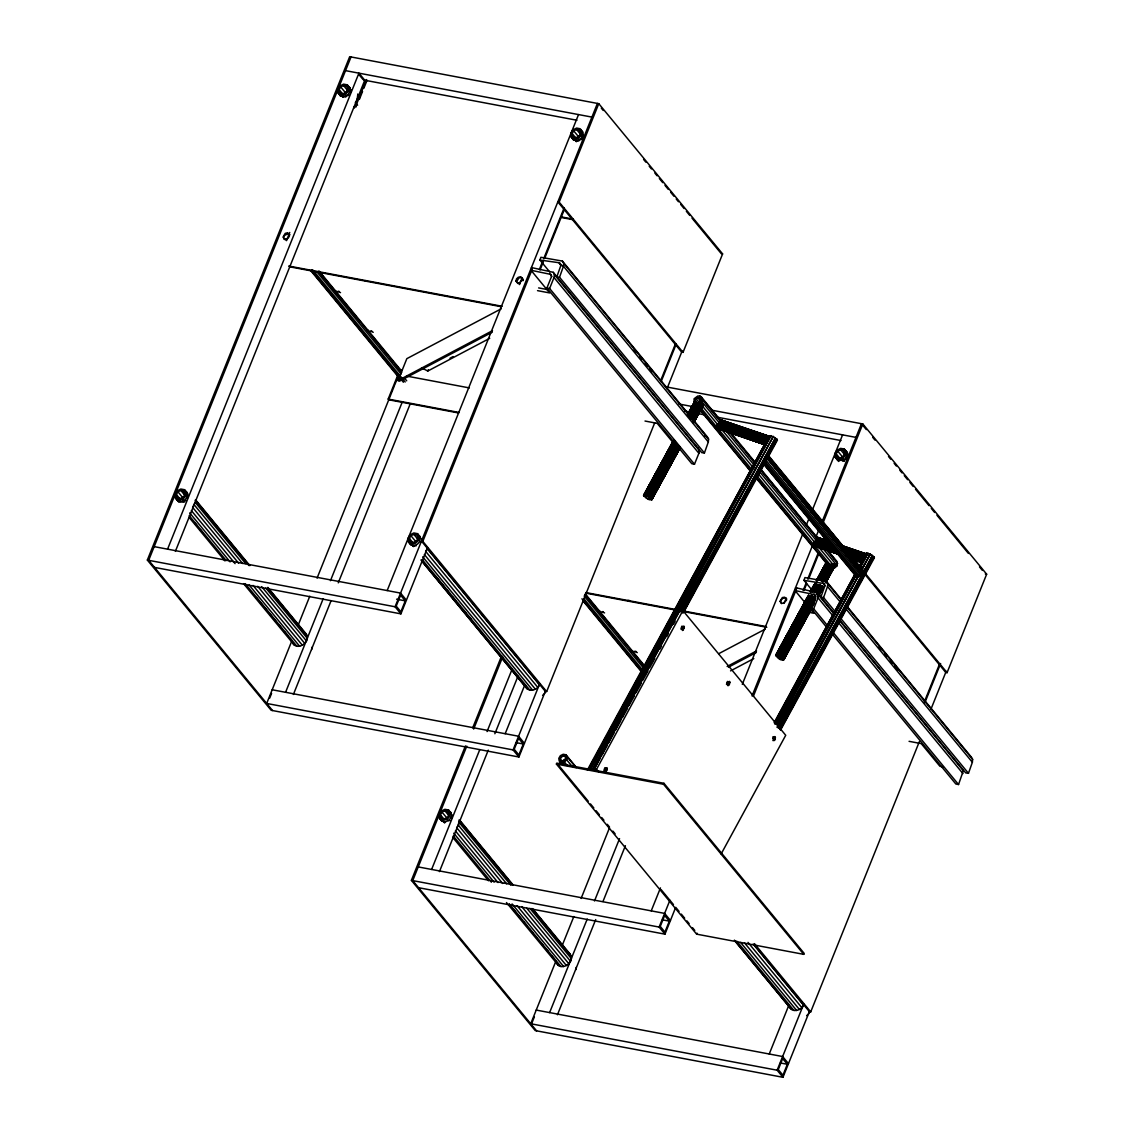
<?xml version="1.0" encoding="UTF-8"?>
<svg xmlns="http://www.w3.org/2000/svg" width="1134" height="1134" viewBox="0 0 1134 1134"><rect width="100%" height="100%" fill="white"/><g stroke="black" fill="none" stroke-linecap="round" stroke-linejoin="round"><path stroke-width="1.5" d="M764.514 444.585L716.929 428.34C712.988 427.093 722.046 421.564 719.792 419.58L769.221 436.349L768.583 437.696M816.792 537.062L826.714 540.62L816.551 537.034L816.721 538.933L812.284 544.859L812.88 545.567L838.196 554.214M852.825 559.218C866.56 565.256 858.339 562.365 865.37 557.871L865.979 553.86L866.022 555.887M562.421 261.089L707.304 436.831L708.58 439.127L708.325 441.976L704.412 453.005L559.53 277.263L563.456 266.249L563.697 263.386L562.421 261.089L540.89 257.29L539.912 260.04L549.806 272.047M834.808 611.183L823.582 597.561L827.494 586.533L827.749 583.684L826.473 581.388L804.942 577.575L803.963 580.339L811.661 589.666M839.954 620.341L965.729 772.92L968.464 773.303L972.377 762.275L972.632 759.411L971.356 757.115L846.687 605.91M606.407 771.503L603.898 770.638L604.805 767.775L607.328 768.639L605.457 772.07L605.074 768.753L606.86 767.675L607.328 768.639M683.433 629.923L680.924 629.058L681.846 626.195L684.355 627.059L682.484 630.49L682.101 627.173L683.901 626.11L684.355 627.059M729.006 685.191L726.497 684.341L727.404 681.463L729.927 682.328L728.056 685.758L727.674 682.455L729.46 681.378L729.927 682.328M775.316 739.113L775.032 736.646L774.139 736.703L772.906 740.559L774.565 740.459L775.316 739.113L772.793 738.248L772.977 736.746L775.486 737.596M350.009 88.225L350.463 92.761L350.009 88.225L348.152 86.085L349.697 87.516M698.119 448.043L699.267 450.411L698.884 453.288L694.49 464.231L549.607 288.49L554.016 277.547L554.398 274.683L553.236 272.302L531.435 267.553M827.14 625.132L813.659 608.788L818.068 597.845L818.45 594.981L817.288 592.6L796.153 587.823L795.062 590.559L804.956 602.565M832.328 634.161L955.863 784.019L958.542 784.53L963.319 770.709L839.784 620.865M694.15 402.627L694.731 401.592L687.431 414.959L694.15 402.627L696.29 404.214L702.414 404.554L693.2 421.508M284.053 238.721L286.689 239.813L284.634 239.43L283.032 237.077L285.258 233.32L287.469 232.966L289.694 234.752L287.469 232.966M284.634 239.43L283.613 237.786L284.081 235.659L288.05 233.675M347.259 84.823L349.102 87.772L348.251 91.57L345.119 94.462L341.164 95.1L338.23 93.172L337.705 89.586L339.817 86.014L343.588 84.143L347.259 84.823L349.485 87.531M311.68 649.513L312.233 646.975M417.496 533.646L419.339 536.58L418.503 540.394L415.356 543.285L411.401 543.909L408.481 541.981L407.942 538.395L410.069 534.837L413.839 532.952L417.496 533.646L419.722 536.339M522.42 279.999L519.117 283.046L517.061 282.664L516.027 281.019L516.509 278.879L518.266 277.263L520.478 276.909L522.122 277.986L523.001 280.708L522.703 278.695L520.478 276.909M521.059 277.617L518.848 277.972L516.622 281.728L516.027 281.019M571.238 137.101L574.158 139.043L578.127 138.405L581.26 135.513L582.096 131.7L580.268 128.766L576.596 128.071L572.826 129.956L570.714 133.514L571.238 137.101L573.464 139.808M545.241 690.918L544.674 693.455L542.591 695.383M566.702 759.837L567.34 756.988L565.951 754.776L563.201 754.266L560.38 755.669L558.793 758.348L559.19 761.027L561.387 762.487L564.349 762.005L566.702 759.837L572.202 766.499M575.732 969.811L576.285 967.274M780.079 601.303L782.318 597.561L784.53 597.207L786.174 598.284L786.472 600.297L783.169 603.345L781.113 602.948L781.695 603.657L780.079 601.303L780.674 602.012L781.142 599.886L782.899 598.27L785.111 597.916L786.755 598.993M809.293 1011.202L808.726 1013.739L806.643 1015.667M858.126 574.853L857.786 576.256L855.192 575.363L763.82 464.359M176.153 495.7L176.28 498.747L177.769 500.859L183.127 501.866L186.756 497.698L187.549 494.566L186.515 491.858L183.963 490.455L186.515 491.858M419.934 536.339L419.764 541.641L417.383 544.207L413.159 546.035L409.289 542.676L410.777 544.802L414.165 545.397M445.223 821.753L441.821 821.158L440.332 819.031L444.202 822.391L448.426 820.562L450.808 817.997L451.601 814.864L450.567 812.157L448.015 810.739L450.978 812.695M688.933 416.419L695.666 404.044L700.018 403.165L701.592 401.351L701.592 397.269L699.99 396.092L697.821 395.993L694.065 398.785L694.079 402.868L699.267 405.391L698.558 404.441L691.045 418.248M768.398 456.662L768.157 455.159L862.917 570.26L863.754 574.796L767.364 457.867L768.398 456.662L863.64 572.174L861.5 576.115L857.786 576.256L764.103 462.615L767.562 457.413L863.952 574.328L863.229 575.661L861.5 576.115L766.258 460.588M833.377 568.545L837.133 565.753L837.119 561.67L827.04 549.451M238.608 563.187L192.624 507.408L195.176 502.319L245.653 563.541M292.884 643.488C298.299 651.398 311.751 641.05 305.939 633.637L267.808 587.384M502.66 883.485L456.676 827.692L458.405 825.283L459.029 820.024L512.866 885.328M673.043 441.849L643.602 495.487C654.375 494.963 652.971 505.466 643.602 495.487L672.76 441.806M556.936 963.772C562.351 971.696 575.788 961.349 569.991 953.935L532.98 909.043M775.727 655.282C782.361 664.921 788.584 656.94 775.727 655.282L808.528 595.152M693.441 419.41L701.833 404.016L702.995 405.433L693.781 422.429L702.711 406.213L702.811 405.036L693.526 421.905M817.061 579.97L826.232 563.102L829.025 564.491L833.859 564.165L835.021 565.582L825.793 582.493L834.737 566.362L834.837 565.186L825.552 582.054M719.962 422.769L719.934 420.728L720.77 421.465L720.047 420.246L768.753 436.505L720.062 419.863L768.838 436.278L768.172 437.667L768.994 436.236L769.121 438.929L764.968 444.159L715.483 427.518L765.578 444.911L715.313 427.22L764.968 444.159L715.752 426.908L718.984 428.68M545.539 690.804L518.918 757.002L271.182 710.295L147.335 560.068L349.683 56.7L598.766 103.676L722.613 253.903L683.022 352.376L681.676 352.121L557.829 201.895L559.175 202.15L683.022 352.376M351.03 56.955L148.682 560.309L272.529 710.536M286.434 240.663L289.737 232.456M167.563 549.168L358.925 73.157L364.765 80.245L175.387 551.322M354.503 107.943L353.907 107.234L356.204 105.122L366.466 79.578M359.35 99.438L362.554 91.457M363.844 88.268L367.047 80.287M458.164 412.889L388.749 399.792L388.168 399.083L398.034 374.546M291.977 640.54L266.688 703.449L513.078 749.914L518.918 757.002M297.916 625.755L309.795 596.215M317.052 578.156L392.038 391.613M392.265 391.046L394.249 386.113M394.675 385.078L398.87 374.631M269.708 698.105L271.593 693.413M492.312 332.149L399.381 381.222L398.034 380.542L406.837 358.656L501.313 308.76M285.57 692.307L323.176 598.738M330.448 580.693L402.357 401.776M293.394 694.462L331 600.907M338.258 582.848L410.182 403.931M421.579 367.855L427.787 371.031L428.34 369.67M387.176 590.573L578.538 114.577M519.443 284.591L522.079 278.043M427.532 547.665L400.912 613.863L395.071 606.775L597.42 103.421M537.53 290.644L549.707 292.941L531.01 270.275L532.101 267.539M654.658 422.954L546.659 691.598L422.812 541.372L532.115 269.453M559.175 202.15L598.766 103.676M405.277 600.85L400.883 611.793L396.205 606.123L400.614 595.18L405.277 600.85L396.602 599.206M539.43 269.311L542.718 261.132M543.668 258.779L564.122 207.891M540.011 270.02L543.299 261.841M544.618 258.566L564.335 209.492M694.49 464.231L691.811 463.721L546.928 287.993L551.337 277.05L550.94 274.428L531.01 270.275M809.591 1011.103L782.97 1077.3L535.234 1030.579L411.387 880.353L465.436 745.903M472.694 727.872L501.682 655.736M466.783 746.158L412.733 880.608L536.58 1030.834M473.658 729.049L502.688 656.827M431.615 869.452L479.781 749.631M487.039 731.572L512.114 669.202M439.439 871.621L488.272 750.155M494.863 733.741L517.954 676.289M505.183 733.712L524.319 686.113M660.867 380.117L675.34 344.141M513.078 749.914L539.699 683.717M661.108 381.704L676.275 343.942M523.284 743.989L518.89 754.932L514.212 749.262L518.607 738.319L523.284 743.989L516.353 742.671M666.948 388.792L682.115 351.03M556.411 764.075L556.808 763.097L663.943 783.296L804.148 953.354L803.751 954.346L696.616 934.147L556.411 764.075L663.546 784.274L803.751 954.346M559.487 763.593L560.04 762.232L562.719 762.728L564.916 765.407M562.166 764.103L562.719 762.728M556.029 960.824L530.726 1023.747L777.13 1070.213L782.97 1077.3M561.968 946.054L573.847 916.513M581.104 898.454L609.468 827.877M531.86 1023.095L534.383 1016.844M549.621 1012.591L587.228 919.036M594.485 900.977L619.561 838.607M557.446 1014.76L595.719 919.561M602.976 901.502L625.401 845.695M663.546 784.274L663.943 783.296M651.228 910.871L660.47 887.894M742.288 684.355L803 533.349M806.302 525.141L808.939 518.578M812.227 510.371L842.59 434.861M784.161 603.26L786.131 598.341M679.068 911.396L675.708 907.313L664.963 934.161L659.123 927.073L669.911 900.268M752.026 695.964L812.426 545.723M815.729 537.516L818.365 530.953M821.668 522.746L861.471 423.705L866.348 429.616M753.373 696.219L796.833 588.107L795.487 587.851M823.227 522.448L862.818 423.96L667.132 387.063M669.329 921.134L664.935 932.077L660.257 926.407L664.666 915.478L669.329 921.134L662.398 919.83M803.099 590.559L806.387 582.352M807.706 579.077L818.266 552.811M823.199 540.535L824.872 536.396M804.063 590.318L806.685 583.769M808.67 578.864L819.187 552.697M826.714 627.357L810.98 608.278L815.389 597.334L814.992 594.712L795.062 590.559M696.616 934.147L697.013 933.154M769.235 1054.01L789.037 1004.767M924.267 702.059L939.391 664.425M777.13 1070.213L803.751 1004.015M924.848 702.754L940.625 663.503M787.336 1064.287L782.942 1075.23L778.264 1069.56L782.658 1058.617L787.336 1064.287L780.39 1062.969M931 709.076L946.167 671.328M754.195 944.721L809.364 1011.641L810.711 1011.897L919.362 741.608M864.675 574.087L945.728 672.419L947.074 672.675L986.665 574.187L862.818 423.96M862.676 560.607L861.939 561.798L853.675 558.977L861.939 561.798L862.634 560.21L861.911 561.316L852.073 557.956L861.911 561.316M845.794 550.543L865.582 557.404L847.155 551.677M841.385 545.454L866.192 553.973L865.781 555.547M849.437 555.773L862.421 560.196L864.136 557.134L862.946 559.601L848.331 554.625M864.406 556.61L865.724 554.143L841.385 545.823L865.809 553.916L865.157 555.291L866.192 553.973L841.371 545.511M350.845 89.898L348.478 94.235L345.572 96.192L342.326 96.518L339.775 95.1L338.74 92.393M715.752 426.908L764.94 443.678L716.234 426.483L765.11 443.153L716.731 425.973L765.45 442.572L766.187 441.154M769.164 436.094L773.246 436.533L777.385 440.162L683.504 612.615M847.906 454.124L845.539 458.462L842.633 460.432L837.587 460.22M834.695 549.494L814.736 542.35L815.743 542.605L815.686 540.946L832.328 546.432M779.441 658.372L781.113 655.254L779.441 658.372C771.602 652.206 788.669 661.292 779.441 658.372L781.142 655.282M674.985 442.827L645.997 495.331L675.155 441.041M688.48 416.235L695.142 403.817L688.338 416.192M676.332 443.139L647.188 495.813L675.481 443.025M689.642 416.632L696.999 404.342L690.237 416.745M677.31 444.287L648.421 496.437L676.856 443.408M690.237 418.46L697.764 404.413L699.806 405.533L699.394 404.413L690.904 419.75M677.891 446.031L649.598 497.146L677.82 444.599M691.924 418.318L699.394 404.413L701.918 407.475L700.33 408.396M720.218 422.302L719.75 421.295L768.923 438.121L767.463 440.8L718.261 424.031L718.332 425.945L717.255 425.378L765.45 442.572L766.499 440.616M811.264 595.251L778.023 655.48L809.676 596.541M812.171 591.891L816.338 584.138M818.833 579.474L827.168 563.967L826.232 563.102L827.792 564.689L830.074 565.313L829.79 564.562L821.214 580.055M812.639 595.548L779.214 655.962L811.675 595.407M814.169 590.757L817.501 584.549M819.995 579.885L829.025 564.491L820.577 579.998M813.574 596.768L780.447 656.572L812.227 597.32M814.736 592.643L818.918 584.846M821.427 580.154L829.79 564.562L831.832 565.682L831.42 564.562L822.079 581.43M815.062 596.881L781.624 657.295L813.985 597.023M816.48 592.373L820.633 584.648M822.292 581.558L831.42 564.562L832.271 565.88M674.73 440.928L644.962 495.048L674.291 440.602M687.7 415.71L694.405 403.279L687.7 415.498M678.628 447.391L650.618 497.883L678.727 445.662M692.775 419.566L701.053 404.2L692.477 419.693M651.795 498.379L654.318 493.8M655.976 490.625L661.009 481.312L656.033 490.611M665.19 473.558L666.863 470.454M671.881 461.141L673.553 458.037M768.001 437.837L768.838 436.278M593.479 770.284L773.246 436.533L590.162 769.221M809.307 596.441L776.988 655.197L808.826 596.087M811.349 591.424L815.53 583.641M817.203 580.537L826.431 563.414L827.182 564.321L826.743 563.711L817.458 580.764M815.757 598.369L782.644 658.032L814.878 598.142M817.359 593.521L821.498 585.853M823.979 581.246L833.079 564.349L834.737 566.362M782.984 660.087L784.685 656.969M790.511 646.125L786.33 653.879L791.447 644.537M795.544 636.812L797.216 633.708M802.234 624.395L805.579 618.186M818.138 594.911L819.811 591.82M864.973 555.462L865.809 553.916M776.974 727.277L858.452 575.987M861.812 569.75L870.217 554.157L872.471 555.49L874.357 557.786L780.476 730.253M674.305 439.949L644.183 494.977L673.327 441.112M680.23 446.711L651.809 499.187L679.507 448.469M693.611 422.018L702.811 405.036M831.279 544.419L816.437 539.557L816.352 541.471L815.686 540.946L832.257 546.588M808.854 595.52L776.209 655.126L807.847 596.64M810.356 592.019L814.51 584.322M817.019 579.701L826.176 562.776L816.296 580.721M813.929 603.77L783.835 659.336L812.369 607.087M818.11 596.059L823.128 586.788M825.637 582.167L834.837 565.186M688.579 412.677L694.405 401.932M644.183 494.977L673.369 441.296M687.544 415.228L694.206 402.953M660.598 465.195L643.857 496.026L651.455 482.219M662.27 462.105L667.302 452.863M668.975 449.787L673.157 442.076M689.061 412.79L694.915 402.003L689.033 412.733M644.962 495.048L673.639 442.331M687.969 415.965L694.717 403.562M678.982 447.717L651.37 498.591L679.195 447.973M679.635 448.625L651.596 499.896L679.833 447.774M588.631 769.164L766.953 440.134M590.105 769.192L771.007 435.64L588.518 769.348M681.888 610.659L775.5 437.866L680.272 611.864M682.838 613.083L777.045 439.212L682.654 611.339M807.28 597.363L775.628 655.636L807.592 597.391M810.612 591.225L813.943 585.087M816.437 580.48L826.431 562.081M776.209 655.126L808.726 595.307M811.221 590.715L815.403 583.046M797.656 616.088L780.064 648.464L785.167 639.307M799.328 613.012L806.855 599.135M811.873 589.893L813.56 586.802M816.905 580.636L826.105 563.683L816.849 580.537M776.988 655.197L809.024 596.271M811.561 591.622L815.771 583.868M815.19 600.155L783.396 658.741L813.758 603.529M817.699 595.534L822.717 586.278M825.226 581.657L834.44 564.704L833.859 564.165L824.616 581.09M811.859 607.923L783.622 660.045L812.128 607.668M823.298 587.199L818.266 596.47L823.27 587.1M825.807 582.578L835.021 565.582M774.763 722.273L854.682 574.839M858.877 567.071L866.461 553.108L870.217 554.157L861.769 569.679M775.415 723.931L856.198 574.995L774.692 723.917M778.86 728.283L861.5 575.732L778.094 727.929M863.187 572.613L872.471 555.49L863.116 572.585M780.646 729.148L874.016 556.837L779.639 728.964M694.944 400.075L697.509 397.368L700.529 398.403L699.82 401.734L698.147 402.768L696.361 402.768L694.944 400.075L697.183 402.783M643.602 495.487L673.128 441.169M645.997 495.331L675.467 441.183M647.188 495.813L675.892 443.096M648.421 496.437L676.842 444.301M649.598 497.146L677.452 446.101M692.633 418.248L700.231 404.328M650.618 497.883L678.316 447.108M662.809 478.179L667.883 468.852M669.584 465.734L674.659 456.407M676.346 453.302L678.047 450.198M695.822 417.553L697.509 414.449M699.21 411.33L700.897 408.226L700.344 407.304M651.596 499.896L679.507 448.752M693.526 422.869L702.343 406.893L701.918 407.475M651.88 499.64L679.379 449.092M693.54 423.067L702.711 406.213M587.355 770.043L766.953 440.12L765.45 442.572M718.531 425.477L717.765 424.726L766.655 441.381L768.795 437.441L719.934 420.728L720.43 421.919L719.75 421.295L768.795 437.441M591.537 770.142L773.246 436.533M596.229 771.205L593.989 768.498L680.386 609.709L682.895 610.574L785.72 735.286L721.125 853.987M598.738 772.056L596.512 769.348L682.895 610.574M684.341 609.568L689.401 600.255M691.088 597.15L696.163 587.837M697.849 584.733L702.074 576.965M707.148 567.652L708.835 564.548M713.91 555.249L715.597 552.145M720.671 542.832L722.358 539.727M724.045 536.623L725.732 533.519M727.418 530.414L729.119 527.31M730.806 524.206L732.493 521.101M734.18 517.997L745.166 497.812M746.852 494.707L748.553 491.603M750.24 488.513L751.927 485.409M753.614 482.304L758.689 472.991M683.15 611.765L777.045 439.212M810.243 591.835L814.41 584.35M778.023 655.48L810.016 596.682M812.539 592.033L816.749 584.308M819.272 579.658L827.692 564.179L828.812 565.03L828.316 564.363L819.797 579.8M779.214 655.962L812.142 595.492M814.666 590.842L818.039 584.648M780.447 656.572L813.035 596.782M815.544 592.189L819.726 584.52M821.399 581.458L830.584 564.59L831.279 565.54M781.624 657.295L814.538 596.966M817.061 592.317L820.435 586.136M822.972 581.501L832.257 564.477M782.644 658.032L815.389 598.015M817.061 594.939L822.107 585.711M793.148 641.433L798.223 632.106M799.909 629.001L807.536 615.011M809.222 611.892L810.923 608.788M818.535 594.797L821.073 590.134M829.535 574.584L834.369 567.043M818.394 596.413L823.908 586.278M774.125 722.727L854.639 574.81M858.835 567.113L866.461 553.108L867.127 554.923M841.357 546.205L865.71 554.526L862.946 559.601L847.991 554.257M847.339 553.463L863.626 559.005L865.766 555.079L841.343 546.716M848.034 552.839L864.448 558.424L865.894 555.759L844.589 548.459M859.884 569.254L860.578 567.992L858.325 565.256M777.244 724.853L858.381 575.888M780.121 729.403L874.016 556.837M693.767 422.344L702.995 405.433M766.655 441.381L718.261 424.031L719.069 424.414L719.126 422.613L769.121 438.929L719.466 421.933L768.923 438.121M593.55 770.326L600.354 757.895M602.055 754.79L607.158 745.463M608.859 742.359L613.948 733.032M615.649 729.927L620.752 720.6M622.453 717.496L627.556 708.183M629.257 705.064L634.36 695.752M636.061 692.647L641.164 683.32M642.865 680.216L647.968 670.889M649.669 667.784L654.757 658.471M659.86 649.144L661.561 646.04M666.664 636.713L668.365 633.608M673.468 624.281L675.169 621.177M811.363 590.927L815.544 583.287M817.217 580.239L826.431 563.414L827.055 564.179L826.232 563.102M653.141 479.158L658.202 469.958M663.262 460.744L667.472 453.09M669.173 450.014L673.383 442.345M656.005 490.738L679.564 447.788M693.852 421.72L701.422 407.914M736.476 513.206L738.177 510.102M743.28 500.817L744.981 497.713M750.084 488.414L751.771 485.324M753.472 482.219L755.173 479.129M756.874 476.025L758.575 472.921M811.802 589.737L813.489 586.675M786.854 636.231L791.064 628.562M792.751 625.5L797.812 616.301M799.498 613.225L804.573 604.025M822.278 571.834L823.964 568.758M811.859 591.806L816.111 584.067M818.663 579.431L827.168 563.967M817.968 595.86L823.029 586.661M786.344 653.949L793.913 640.143M795.6 637.081L797.287 634.005M798.96 630.943L811.59 607.937M818.309 595.662L822.519 587.993M825.878 581.87L833.447 568.063L832.611 567.156M689.472 416.575L696.29 404.214L696.786 404.881L695.666 404.044L696.233 404.725M813.829 590.616L817.231 584.435M864.632 556.128L865.724 554.143L842.208 546.29M776.549 724.371L858.296 575.817M861.698 569.637L870.217 554.157M690.039 418.361L697.764 404.413L698.048 405.164L696.999 404.342M814.354 592.444L818.635 584.705M816.126 592.161L820.378 584.492M816.778 593.777L821.073 586.037M823.638 581.388L833.079 564.349M693.072 421.38L702.414 404.554M817.458 595.307L822.547 586.122M825.098 581.529L834.44 564.704M864.136 557.134L862.421 560.196L849.125 555.462M581.147 130.013L583.018 132.168L583.145 135.201L581.487 138.178L578.581 140.134L575.335 140.46L572.783 139.043L571.749 136.335M339.109 89.586L340.696 86.921L343.531 85.518L346.281 86.028L347.656 88.225L347.032 91.089L344.679 93.257L341.703 93.725L339.505 92.279L339.109 89.586L343.559 94.987M286.108 239.104L288.22 238.055L289.411 236.056L289.113 234.043M183.524 490.909L184.899 493.106L184.261 495.969L181.922 498.138L178.945 498.606L176.748 497.16L176.351 494.467L177.939 491.802L180.774 490.384L183.524 490.909L185.749 493.602M579.29 129.971L580.665 132.168L580.041 135.017L577.688 137.2L574.711 137.668L572.514 136.222L572.117 133.529L573.705 130.864L576.54 129.446L579.29 129.971L581.515 132.664M409.36 538.409L410.947 535.73L413.782 534.327L416.532 534.851L417.907 537.048L417.269 539.897L414.916 542.066L411.954 542.548L409.757 541.102L409.36 538.409L412.705 542.463M447.576 811.207L448.951 813.404L448.313 816.253L445.974 818.422L442.997 818.904L440.8 817.458L440.403 814.765L441.991 812.086L444.826 810.682L447.576 811.207L449.801 813.9M838.791 459.213L836.566 456.52L836.169 453.827L837.757 451.148L840.592 449.744L843.342 450.269L845.567 452.962M850.67 556.893L862.081 560.777L862.719 559.771M845.936 550.274L866.092 556.553L844.575 549.196M575.916 141.169L581.657 139.298L583.471 136.704L583.145 135.201M537.799 687.402L539.529 684.993L427.362 548.927L425.633 551.337L537.799 687.402C534.738 690.634 528.557 691.655 525.893 687.417L421.579 560.891M734.988 941.05L789.944 1007.715C793.361 1012.903 801.284 1010.196 803.581 1005.277L753.104 944.055M860.834 569.892L861.84 568.8L860.578 567.992M175.472 498.039L178.392 499.981L182.361 499.343L185.494 496.451L186.33 492.638L184.502 489.704L180.83 489.023L177.06 490.894L174.934 494.452L175.472 498.039L178.803 502.093M835.29 457.399L838.21 459.327L842.179 458.703L845.312 455.811L846.148 451.998L844.32 449.064L840.648 448.369L836.878 450.255L834.752 453.813L835.29 457.399L838.621 461.453M366.013 280.665L365.162 280.793M583.471 136.704L581.487 138.178L581.657 139.298M845.539 458.462L847.523 457.002L847.07 452.452L845.199 450.311L847.07 452.452M183.127 501.866L185.891 500.236L180.15 502.107L177.769 500.859M398.034 380.542L492.51 330.646M450.014 358.216L453.118 356.586M427.787 371.031L489.732 338.315M718.899 653.595L765.365 629.044M727.135 666.48L756.562 650.93M728.482 667.161L756.364 652.447M730.551 670.889L753.784 658.613M845.709 459.596L842.633 460.432L842.945 461.226M814.935 546.219L817.77 546.021M776.436 440.389L777.385 440.162M873.407 558.027L874.357 557.786M439.524 818.337L442.444 820.265L446.413 819.641L449.546 816.749L450.382 812.936L448.554 810.002L444.882 809.307L441.112 811.193L438.986 814.751L439.524 818.337L441.75 821.044M413.159 546.035L416.135 545.808M186.756 497.698L187.705 497.642L187.549 494.566M450.808 817.997L451.757 817.94L452.14 815.062M340.526 292.629L337.734 291.438L339.123 291.353M373.242 332.305L370.449 331.128L371.839 331.043M604.578 612.913L601.785 611.736L603.175 611.651M637.294 652.603L634.501 651.412L635.89 651.341M448.426 820.562L449.943 820.534M335.239 291.41L336.075 291.069L333.651 289.95M367.955 331.085L368.791 330.745L367.288 329.796M400.671 370.775L401.507 370.435L399.99 369.486M575.335 140.46L578.893 140.928M539.912 260.04L558.977 262.719L562.464 266.008M559.53 277.263L556.808 276.88L560.72 265.866L560.21 263.286M704.412 453.005L701.691 452.622L553.236 272.302M803.963 580.339L824.262 583.585L824.772 586.15L820.86 597.179L823.582 597.561M345.53 70.634L591.92 117.1M363.518 80.004L576.951 120.261M561.273 216.892L573.421 219.174M561.854 217.6L572.273 219.557M722.613 253.903L721.267 253.647L691.995 218.139M546.928 287.993L549.607 288.49M517.643 283.372L519.698 283.755L519.117 283.046M538.622 287.908L547.325 289.553M288.731 266.036L502.164 306.279M289.326 266.745L501.015 306.662M678.982 404.016L692.874 406.638M711.954 410.224L855.972 437.384M684.823 411.103L690.039 412.081M698.714 413.712L703.916 414.704M717.794 417.312L841.003 440.545M406.766 376.105L469.363 387.913M645.019 421.04L657.196 423.336L672.59 442.005M388.168 399.083L459.313 412.507M985.318 573.932L986.665 574.187M810.98 608.278L813.659 608.788M809.633 609.525L813.106 610.177M808.528 612.261L813.758 613.239L810.456 609.241M422.812 541.372L421.465 541.116L545.312 691.343L546.659 691.598M585.754 592.543L675.992 609.553M682.923 610.872L766.215 626.578M586.335 593.252L674.829 609.936M683.504 611.58L766.797 627.286M154.181 546.631L400.571 593.096L406.411 600.184M147.335 560.068L395.071 606.775M154.522 567.397L400.912 613.863M909.071 741.324L921.247 743.62L939.93 766.301L943.346 766.938M272.174 689.77L518.578 736.235L524.418 743.323M418.233 866.929L664.623 913.394L670.463 920.482M411.387 880.353L659.123 927.073M418.574 887.695L664.963 934.161M536.226 1010.068L782.63 1056.534L788.47 1063.621M816.934 540.408L816.097 540.238L816.352 541.471M770.964 436.236L774.465 437.667L775.996 439.524M844.461 548.743L865.894 555.759M719.069 424.414L718.715 423.322L768.852 439.34L719.466 421.933M831.335 544.66L816.437 539.557L829.804 543.243M842.874 547.538L865.766 555.079M847.296 551.379L865.582 557.404M598.298 611.368L600.127 611.368L598.624 610.404M631.014 651.058L632.843 651.044L630.206 650.547M719.934 420.728L768.739 436.902L720.047 420.246L720.941 421.409M841.315 546.446L865.71 554.526M727.504 423.025L745.421 428.978M748.667 430.055L766.584 436.009M828.77 541.811L817.019 537.885L828.373 541.769M842.392 546.602L865.185 554.186M825.269 540.337L816.962 537.459L828.415 541.329L817.132 537.743M831.024 545.256L816.097 540.238L832.597 545.964M838.848 554.03L812.284 544.859L838.777 553.888M841.485 545.596L866.192 553.973M720.161 420.104L767.86 436.08M719.381 423.847L718.715 423.322L768.611 439.779L719.126 422.613M717.255 425.378L765.974 441.976L717.765 424.726M715.682 427.745L765.578 444.911M816.962 537.459L825.212 540.252M841.726 545.865L864.831 553.704M833.277 547.807L815.233 541.655L815.743 542.605M814.736 542.35L834.298 549.012M815.218 544.405L814.226 543.002L835.347 550.203M836.453 551.351L813.716 543.597L837.062 551.889M837.643 552.442L813.206 544.122L837.558 552.712M813.9 545.964L812.724 544.533L837.317 552.924M837.076 553.52L815.956 546.319L839.075 554.328M854.937 559.615L861.443 561.84M812.653 545.383L839.061 554.356M719.58 419.396L769.221 436.349M721.819 420.671L766.527 435.952L719.991 419.821M727.56 423.11L752.168 431.515M816.551 537.034L826.729 540.564M852.414 550.274L863.895 554.2M816.721 538.933L829.833 543.413M852.626 559.147L862.563 562.535L852.57 559.105M681.662 627.712L684.171 628.562M727.234 682.98L729.743 683.83M604.635 769.277L607.144 770.142M593.989 768.498L596.512 769.348M853.151 559.346L861.457 562.209M765.209 444.712L720.629 429.262L764.472 444.202L721.578 429.191M841.882 546.092L865.143 554.143M853.93 559.473L860.536 561.769M812.724 544.533L837.331 553.165M853.746 558.92L861.939 561.798M816.905 546.248L836.679 553.165M854.809 559.487L861.401 561.798M735.654 433.627L763.721 443.507M816.437 539.557L831.265 544.788M846.077 550.004L865.823 556.964M855.745 559.388L860.692 561.132M850.401 556.638L862.081 560.777M815.204 544.022L814.226 543.002L835.829 550.713M718.715 423.322L767.463 440.8M815.686 540.946L833.561 547.353M848.189 552.598L864.448 558.424M834.596 548.601L815.233 541.655L816.041 542.052M847.495 553.222L863.626 559.005M704.838 435.711L707.304 436.831M869.523 554.285L872.982 557.163M814.226 543.002L815.303 543.583M839.387 460.744L836.835 459.327L835.801 456.633M836.566 456.52L838.763 457.966L841.74 457.484L844.079 455.315L844.717 452.466L843.342 450.269M567.964 952.532L569.991 953.935M627.924 600.396L629.753 600.595M700.018 407.545L700.897 408.226M829.025 564.491L830.074 565.313M720.047 420.246L721.125 421.479M826.743 563.711L827.423 564.491M176.28 498.747L178.151 500.888M572.783 139.043L573.535 139.921M339.775 95.1L340.526 95.979M601.318 108.141L603.274 110.508M643.588 159.412L645.841 162.148M649.215 166.244L651.469 168.966M654.842 173.063L657.096 175.798M659.35 178.534L662.724 182.631M664.978 185.352L668.351 189.449M670.605 192.185L673.979 196.281M676.233 199.017L678.486 201.753M680.74 204.474L684.114 208.571M686.368 211.307L689.741 215.403M872.741 437.37L874.98 440.105M888.503 456.492L890.743 459.213M894.131 463.31L896.384 466.046M899.758 470.142L902.012 472.878M904.266 475.614L907.639 479.71M909.893 482.432L913.267 486.529M915.521 489.264L929.029 505.651M931.283 508.386L934.657 512.483M936.911 515.219L968.436 553.449M979.478 566.858L982.398 570.402M844.32 449.064L847.651 453.118M576.54 129.446L580.991 134.847M840.592 449.744L845.043 455.145M581.26 135.513L583.486 138.206M573.705 130.864L579.276 137.611M837.757 451.148L843.327 457.895M842.179 458.703L844.405 461.396M572.117 133.529L575.462 137.583M836.169 453.827L840.62 459.227M574.158 139.043L576.384 141.736M826.601 526.545L829.975 530.641M832.228 533.377L843.498 547.027M854.752 560.692L859.26 566.149M864.888 572.982L947.074 672.675M768.228 455.967L844.802 548.856M848.189 552.953L850.443 555.688M853.817 559.785L856.071 562.521M765.308 461.935L859.615 576.313L859.416 574.74M764.203 463.792L795.572 501.838M797.812 504.559L801.171 508.642M803.411 511.363L806.77 515.431M809.024 518.153L811.264 520.875M814.623 524.943L816.863 527.664M820.222 531.747L822.462 534.468M825.821 538.537L828.061 541.258M848.232 565.724L854.951 573.875M763.905 463.905L856.255 575.93M701.592 397.269L720.629 420.374M730.707 432.593L755.343 462.488M760.957 469.278L818.068 538.579M699.99 396.092L720.147 420.558M735.838 439.581L738.078 442.288M740.318 445.01L743.677 449.092M745.917 451.8L749.276 455.882M751.516 458.604L754.875 462.672M761.594 470.823L817.6 538.763M831.038 555.065L834.397 559.133M702.173 399.196L721.21 422.302M729.049 431.813L754.819 463.055M760.418 469.845L817.543 539.146M826.502 550.004L837.7 563.598M699.295 397.368L701.535 400.089M701.592 401.351L719.679 423.294M725.122 429.885L754.238 465.209M758.717 470.653L816.962 541.301M822.561 548.091L837.133 565.753M697.509 397.368L700.869 401.45M695.851 398.403L699.21 402.485M700.018 403.165L717.935 424.91M721.295 428.978L753.784 468.385M758.263 473.814L815.389 543.115M818.748 547.183L835.545 567.567M701.209 408.226L751.615 469.363M757.214 476.152L831.137 565.838M701.322 410.451L704.682 414.52M706.936 417.241L709.175 419.963M712.535 424.031L714.774 426.753M718.134 430.835L720.373 433.542M742.77 460.716L750.609 470.227M758.448 479.739L778.619 504.205M780.858 506.912L784.218 510.995M786.457 513.702L789.817 517.784M792.056 520.506L794.296 523.213M797.656 527.296L799.895 530.017M803.255 534.086L805.494 536.807M700.146 409.473L750.552 470.61M756.151 477.4L828.968 565.724M699.678 409.657L750.084 470.794M755.683 477.584L827.366 564.548M826.473 581.388L842.193 600.453M563.697 263.386L708.58 439.127M827.749 583.684L841.23 600.028M846.843 606.846L972.632 759.411M634.09 349.882L636.33 352.603M639.704 356.686L641.943 359.421M645.317 363.504L647.557 366.225M649.81 368.947L652.05 371.683M824.007 580.268L826.261 582.989M879.048 647.018L881.288 649.739M884.662 653.822L886.901 656.558M890.275 660.64L892.515 663.362M894.769 666.083L898.128 670.18M563.456 266.249L708.325 441.976M827.494 586.533L840.974 602.891M845.468 608.334L972.377 762.275M558.977 262.719L561.231 265.441M823.029 583.018L825.283 585.739M840.422 618.002L968.464 773.303M817.288 592.6L834.341 613.522M554.398 274.683L699.267 450.411M818.45 594.981L834.17 614.047M814.907 591.367L818.28 595.449M554.016 277.547L698.884 453.288M818.068 597.845L832.668 615.549M838.281 622.368L962.936 773.586M549.749 273.804L552.003 276.526M813.801 594.103L816.055 596.824M832.753 631.95L958.542 784.53M359.095 74.745L362.837 79.281M357.649 94.065L359.903 96.787M359.974 97.581L357.734 94.859L357.111 100.118L355.381 102.528L357.621 105.249M349.102 87.772L351.327 90.465M343.531 85.518L347.982 90.904M356.204 105.122L355.878 107.12L355.296 106.412M340.696 86.921L346.267 93.668M339.505 92.279L341.731 94.987M342.907 97.226L342.326 96.518L345.884 97L345.572 96.192L348.648 95.355L348.478 94.235M338.23 93.172L340.455 95.866M319.207 271.125L401.337 370.747M585.513 594.145L645.147 666.48M320.1 273.039L360.598 322.169M374.107 338.542L376.346 341.263M379.734 345.36L381.974 348.095M385.347 352.192L387.601 354.914M389.855 357.649L393.229 361.746M395.483 364.468L398.856 368.564M585.272 594.698L605.528 619.263M608.901 623.346L611.155 626.081M619.022 635.635L621.276 638.357M624.65 642.454L626.904 645.189M630.277 649.286L632.531 652.007M634.785 654.743L638.159 658.84M640.398 661.561L643.772 665.658M318.512 271.31L401.762 372.306M584.804 594.329L644.438 666.664M316.698 271.636L401.082 373.993M404.455 378.09L406.709 380.811M584.138 596.03L643.758 668.351M312.927 270.09L405.192 382.002M583.726 598.568L642.241 669.542M311.85 269.892L314.09 272.599M311.609 270.672L355.495 323.899M357.734 326.635L361.108 330.717M363.362 333.453L366.736 337.549M368.989 340.271L371.243 343.007M374.617 347.103L376.871 349.825M379.11 352.561L382.498 356.657M384.738 359.379L386.992 362.115M390.365 366.211L392.619 368.933M395.993 373.029L398.247 375.765M583.542 600.524L594.783 614.174M597.037 616.896L600.41 620.993M602.664 623.728L606.038 627.811M608.292 630.547L611.665 634.643M613.919 637.365L616.159 640.1M619.547 644.197L621.786 646.919M625.16 651.015L627.414 653.751M629.668 656.473L631.922 659.208M635.295 663.305L637.535 666.027M311.141 270.317L403.406 382.229M581.955 598.795L642.709 672.49M310.914 270.856L400.912 380.046M582.833 600.708L641.334 671.682M419.339 536.58L421.564 539.288M754.408 943.616L810.711 1011.897M413.782 534.327L418.233 539.727M748.001 942.382L801.851 1007.687M410.947 535.73L415.398 541.131M424.343 554.512L535.39 689.217M744.471 942.836L799.442 1009.501M422.698 556.851L532.626 690.195M740.601 942.453L796.678 1010.479M411.401 543.909L413.627 546.616M408.481 541.981L410.706 544.689M422.202 559.586L529.89 690.195M736.731 941.107L793.942 1010.493M435.456 576.171L444.429 587.058M446.668 589.779L450.028 593.862M452.282 596.583L455.641 600.666M457.881 603.387L460.135 606.109M463.494 610.191L465.734 612.913M469.107 616.995L471.347 619.717M786.996 1002.598L789.944 1007.715M420.983 559.983L527.537 689.231M734.378 940.143L791.589 1009.529M565.951 754.776L575.845 766.782M567.34 756.988L576.129 767.647M564.349 762.005L567.652 766.003M559.062 765.819L588.22 801.185M590.46 803.907L593.833 807.989M596.073 810.711L599.432 814.793M601.672 817.515L603.926 820.236M607.285 824.319L609.525 827.04M612.899 831.123L615.138 833.844M661.122 889.623L673.468 904.592M681.321 914.117L684.681 918.2M686.921 920.907L689.16 923.629M692.534 927.711L694.773 930.433M196.012 500.307L249.863 565.611M460.064 820.605L512.781 884.548M196.097 501.086L248.814 565.044M267.879 588.163L307.13 635.791M531.931 908.462L571.182 956.075M195.105 500.264L200.718 507.068M225.397 536.992L227.636 539.713M230.996 543.796L233.25 546.517M236.609 550.6L238.849 553.321M242.222 557.404L244.462 560.125M246.702 562.847L248.941 565.568M268.021 588.702L303.912 632.233M470.383 834.156L472.623 836.878M475.982 840.96L478.222 843.682M481.596 847.764L483.835 850.486M486.075 853.207L489.449 857.29M491.688 860.011L495.048 864.094M497.302 866.815L500.661 870.898M502.901 873.619L511.873 884.506M533.193 910.347L552.258 933.48M265.838 588.036L307.342 638.371M459.227 822.604L510.824 885.2M529.89 908.32L571.394 958.669M184.502 489.704L187.833 493.758M448.554 810.002L450.779 812.695M194.353 504.999L242.591 563.499M261.656 586.632L306.52 641.05M458.405 825.283L506.643 883.797M526.828 908.277L570.572 961.349M180.774 490.384L185.225 495.785M444.826 810.682L449.277 816.083M257.673 586.321L304.791 643.46M521.725 906.605L568.843 963.758M177.939 491.802L183.51 498.549M441.991 812.086L447.561 818.833M182.361 499.343L184.587 502.05M191.334 510.583L235.078 563.641M253.024 585.413L302.381 645.274M455.386 830.868L498.01 882.578M517.076 905.697L566.433 965.573M176.351 494.467L180.802 499.867M440.403 814.765L443.748 818.819M189.704 512.922L230.074 561.897M249.14 585.031L299.617 646.252M453.756 833.206L494.126 882.195M512.072 903.954L563.669 966.551M442.444 820.265L444.67 822.972M189.208 515.644L226.219 560.536M245.284 583.67L296.881 646.252M453.26 835.942L491.391 882.195M509.336 903.968L560.933 966.551M194.594 522.717L196.834 525.439M200.208 529.521L202.447 532.243M256.284 597.547L276.469 622.027M278.723 624.749L282.082 628.831M284.322 631.553L287.696 635.635M289.935 638.357L292.175 641.079M509.123 904.237L521.456 919.192M523.695 921.914L527.069 925.996M529.309 928.718L532.668 932.8M534.922 935.522L537.162 938.243M540.521 942.326L542.775 945.047M546.134 949.13L548.374 951.851M551.748 955.934L553.987 958.655M189.095 517.402L224.986 560.933M243.541 583.613L294.528 645.289M452.622 837.246L488.513 880.792M506.473 902.551L558.58 965.587M861.84 568.8L862.917 570.26M699.394 404.413L700.245 405.731M854.752 574.654L855.192 575.363M525.184 685.021L525.893 687.417M650.533 498.705C643.928 499.626 643.517 491.901 650.533 498.705M565.951 757.427L565.526 759.369L561.911 761.169L560.139 758.745L562.351 755.868L565.497 756.463L565.242 759.709L561.925 761.112L560.409 760.177L560.139 758.348L563.144 755.584L565.015 755.924L565.951 757.427M778.392 651.54L776.719 654.63L778.42 651.568M867.978 553.264L860.408 567.227L867.978 553.264M764.599 462.119L760.375 469.887L764.529 462.077M772.211 448.157L767.987 455.911L772.183 448.143M775.585 441.948L773.898 445.052L775.585 441.948M767.123 458.306L863.229 575.661L767.123 458.306M828.302 542.137L816.905 538.366L828.316 542.265"/></g></svg>
